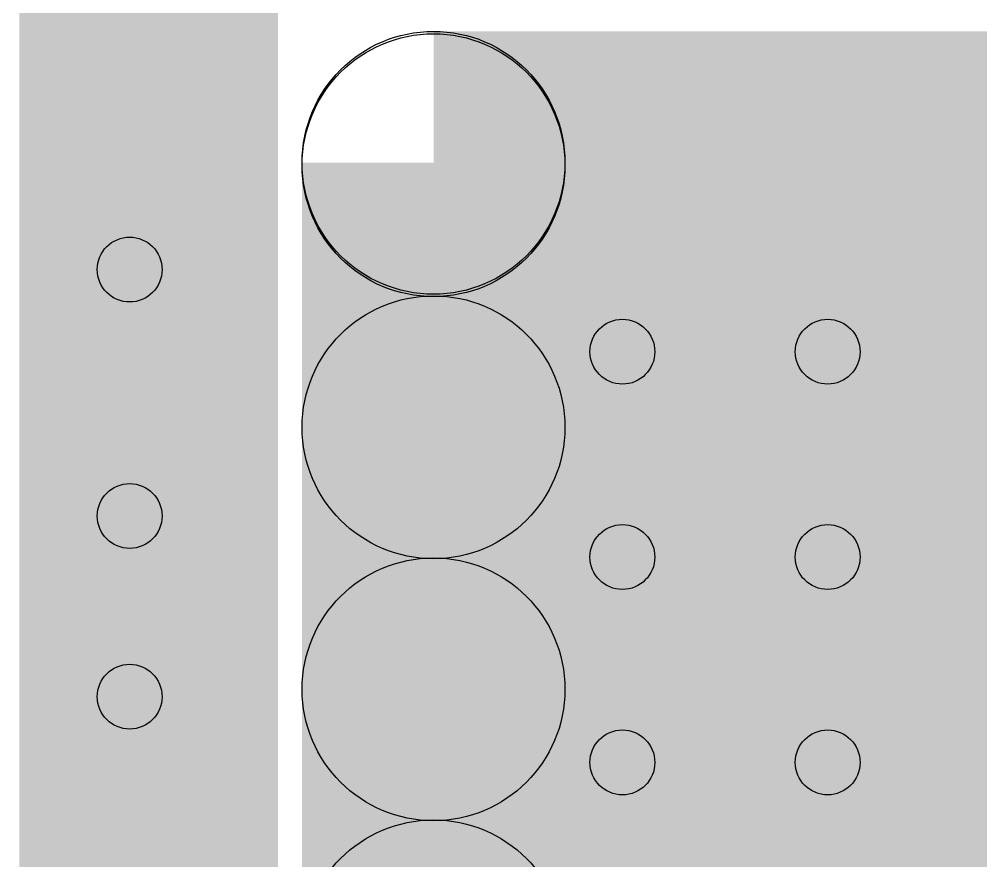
# Model space of a CAD drawing. Extents: x 0 to 126, y 0 to 22.
# Drawn here: x 11.596 to 14.57, y 8.599 to 11.201 of the extents above; entities that cross this region are included whole.
import ezdxf

# ---------------------------------------------------------------- set-up
doc = ezdxf.new("R2010")
doc.units = 0
doc.layers.get('0').update_dxf_attribs({"linetype": 'CONTINUOUS'})
for name, color, linetype in [('SEEEDSTUDIOXIAONRF52840V1_1_GTO', 10, 'CONTINUOUS'), ('SEEEDSTUDIOXIAONRF52840V1_1_GTS', 9, 'CONTINUOUS'), ('SEEEDSTUDIOXIAONRF52840V1_1_TXT', 12, 'CONTINUOUS')]:
    doc.layers.add(name, color=color, linetype=linetype)

# ---------------------------------------------------------------- blocks, each defined once
blk = doc.blocks.new('ROUND_71')
blk.add_circle((0, 0), 0.4064)
blk = doc.blocks.new('ROUND_85')
blk.add_circle((0, 0), 0.1003)

msp = doc.modelspace()

# ---------------------------------------------------------------- linework, layer by layer
at = {"layer": 'SEEEDSTUDIOXIAONRF52840V1_1_GTO', "const_width": 0.8001}
msp.add_lwpolyline([(11.99642, 11.63828), (11.99642, 7.43712)], dxfattribs=at)
at = {"layer": 'SEEEDSTUDIOXIAONRF52840V1_1_GTS', "const_width": 0.8128}
for points in [[(15.3162, 10.7569), (12.8778, 10.7569)], [(12.8778, 8.3185), (12.8778, 10.7569)], [(12.8778, 10.74928), (15.3162, 10.74928)], [(15.3162, 9.93902), (12.8778, 9.93902)], [(12.8778, 9.12876), (15.3162, 9.12876)], [(15.3162, 8.3185), (12.8778, 8.3185)]]:
    msp.add_lwpolyline(points, dxfattribs=at)

# ---------------------------------------------------------------- block references
at = {"layer": 'SEEEDSTUDIOXIAONRF52840V1_1_GTS'}
for p in [(12.8778, 10.7569), (12.8778, 10.7569), (12.8778, 10.74928), (12.8778, 9.93902), (12.8778, 9.12876), (12.8778, 8.3185)]:
    msp.add_blockref('ROUND_71', p, dxfattribs=at)
at = {"layer": 'SEEEDSTUDIOXIAONRF52840V1_1_TXT'}
for p in [(11.938, 10.4267), (13.462, 10.1727), (14.097, 10.1727), (11.938, 9.6647), (13.462, 9.5377), (14.097, 9.5377), (11.938, 9.1059), (13.462, 8.9027), (14.097, 8.9027)]:
    msp.add_blockref('ROUND_85', p, dxfattribs=at)

doc.saveas('drawing.dxf')
